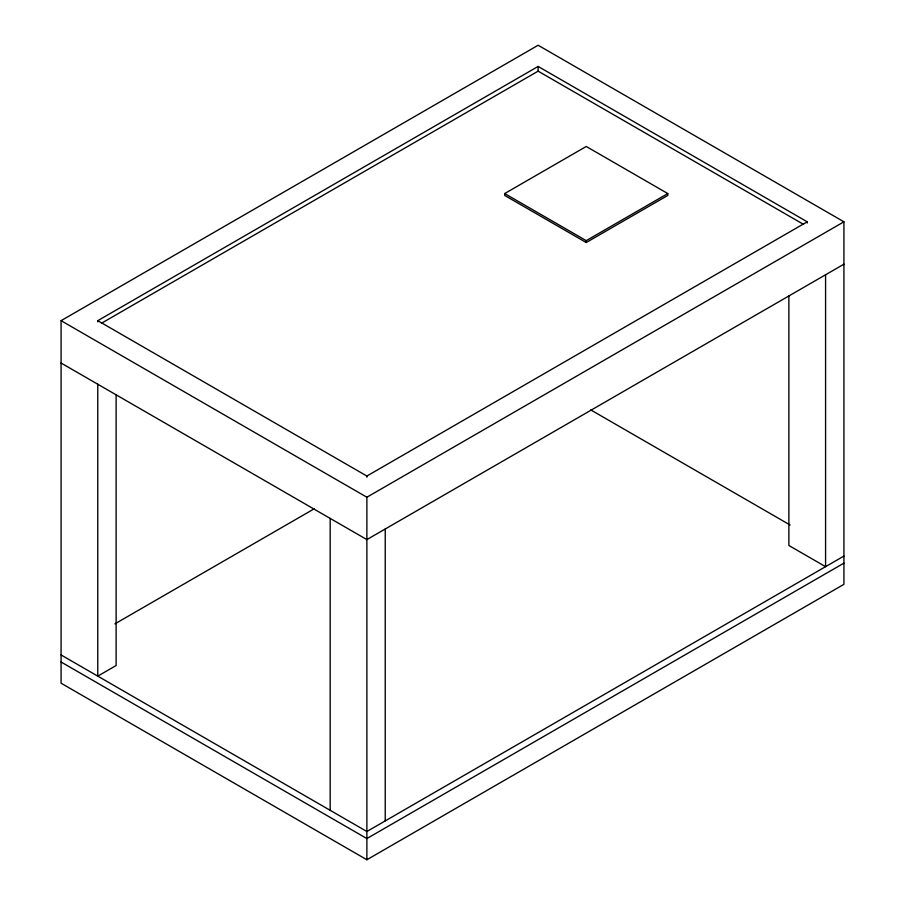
<?xml version="1.0" encoding="UTF-8"?>
<svg xmlns="http://www.w3.org/2000/svg" width="905" height="905" viewBox="0 0 905 905"><rect width="100%" height="100%" fill="white"/><g stroke="black" fill="none" stroke-linecap="round" stroke-linejoin="round"><path stroke-width="1.36" d="M61.076 320.675L538.124 45.25L843.924 221.804L843.924 584.325L366.876 859.75L61.076 683.196L61.076 320.675L366.876 497.23L843.924 221.804M97.774 321.852L97.774 320.675L538.124 66.438L807.226 221.804L807.226 222.981M101.439 323.266L538.124 71.144L803.561 224.395M504.685 193.557L586.236 146.474L667.788 193.557L667.788 195.435L586.236 242.517L504.685 195.435L504.685 193.557L586.236 240.64L667.788 193.557M97.774 320.675L366.876 476.041L807.226 221.804M114.901 623.873L314.273 508.768M843.924 264.181L366.876 539.595L61.076 363.041M843.924 556.077L366.876 831.503L61.076 654.949M843.924 563.136L366.876 838.562L61.076 662.008M590.727 409.897L790.099 525.002M825.575 274.769L825.575 566.677L788.877 545.489L788.877 295.89M586.236 240.64L586.236 242.517M538.124 66.438L538.124 71.144M385.225 529.006L385.225 820.903M366.876 476.041L366.876 477.218M366.876 497.23L366.876 859.75M330.178 518.407L330.178 810.314M116.123 394.795L116.123 665.537L97.774 676.137L97.774 384.229"/></g></svg>
